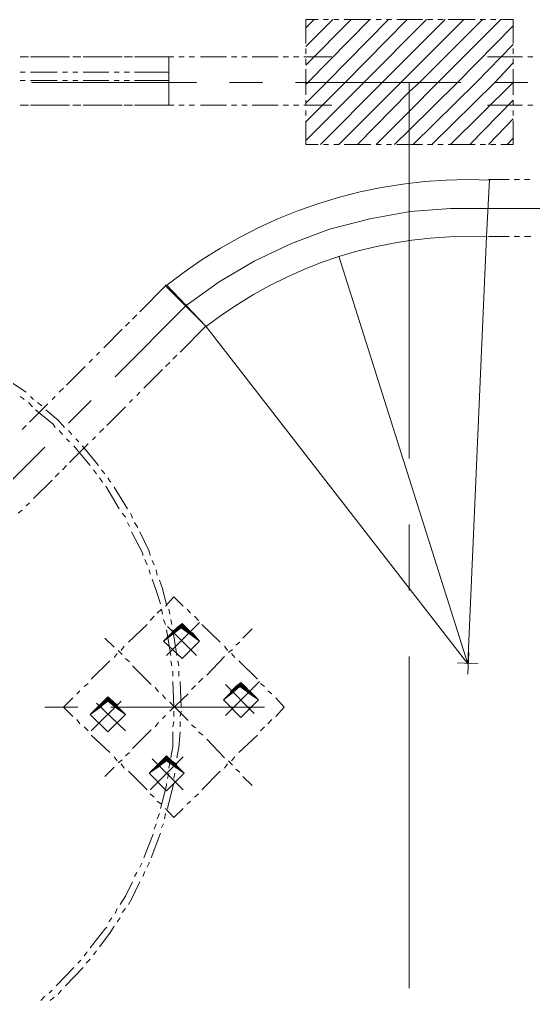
# Model space of a CAD drawing. Header units: millimetres. Extents: x 29 to 95071, y 20 to 67221.
# Drawn here: x 48155 to 50623, y 47776 to 52485 of the extents above; entities that cross this region are included whole.
import ezdxf

# ---------------------------------------------------------------- set-up
doc = ezdxf.new("R2010")
doc.units = ezdxf.units.MM

msp = doc.modelspace()

# ---------------------------------------------------------------- hatches: boundary and pattern name
h = msp.add_hatch(color=7)
h.dxf.hatch_style = 2
h.paths.add_polyline_path([(48935.3, 49585.2), (48955.1, 49565.4), (48910.5, 49565.4)])
h = msp.add_hatch(color=7)
h.dxf.hatch_style = 2
h.paths.add_polyline_path([(48885.7, 49540.6), (48895.7, 49540.6), (48846.1, 49500.9)])
h = msp.add_hatch(color=7)
h.paths.add_polyline_path([(48905.6, 49545.5), (48890.7, 49545.5), (48895.7, 49540.6)])
h.paths.add_polyline_path([(48890.7, 49545.5), (48895.7, 49540.6), (48885.7, 49540.6)])
h = msp.add_hatch(color=7)
h.paths.add_polyline_path([(48930.3, 49565.4), (48910.5, 49565.4), (48905.6, 49545.5)])
h.paths.add_polyline_path([(48910.5, 49565.4), (48905.6, 49545.5), (48890.7, 49545.5)])
h = msp.add_hatch(color=7)
h.paths.add_polyline_path([(48955.1, 49565.4), (48930.3, 49565.4), (48975, 49545.5)])
h.paths.add_polyline_path([(48930.3, 49565.4), (48975, 49545.5), (48960.1, 49545.5)])
h = msp.add_hatch(color=7)
h.paths.add_polyline_path([(48975, 49545.5), (48960.1, 49545.5), (48970, 49540.6)])
h.paths.add_polyline_path([(48960.1, 49545.5), (48970, 49540.6)])
h = msp.add_hatch(color=7)
h.dxf.hatch_style = 2
h.paths.add_polyline_path([(48975, 49545.5), (48979.9, 49540.6), (48970, 49540.6)])
h = msp.add_hatch(color=7)
h.paths.add_polyline_path([(48979.9, 49540.6), (48984.9, 49540.6), (48970, 49540.6)])
h.paths.add_polyline_path([(48984.9, 49540.6), (48970, 49540.6)])
h.paths.add_polyline_path([(48970, 49540.6), (48984.9, 49540.6), (49019.6, 49500.9)])
h = msp.add_hatch(color=7)
h.dxf.hatch_style = 2
h.paths.add_polyline_path([(49217.8, 49302.7), (49237.7, 49282.8), (49193, 49282.8)])
h = msp.add_hatch(color=7)
h.paths.add_polyline_path([(49188.1, 49263), (49173.2, 49263), (49178.2, 49258.1)])
h.paths.add_polyline_path([(49173.2, 49263), (49178.2, 49258.1), (49168.3, 49258.1)])
h = msp.add_hatch(color=7)
h.paths.add_polyline_path([(49178.2, 49258.1), (49168.3, 49258.1), (49178.2, 49253.1)])
h.paths.add_polyline_path([(49168.3, 49258.1), (49178.2, 49253.1), (49168.3, 49253.1)])
h = msp.add_hatch(color=7)
h.paths.add_polyline_path([(49212.9, 49282.8), (49193, 49282.8), (49188.1, 49263)])
h.paths.add_polyline_path([(49193, 49282.8), (49188.1, 49263), (49173.2, 49263)])
h = msp.add_hatch(color=7)
h.paths.add_polyline_path([(49237.7, 49282.8), (49212.9, 49282.8), (49257.5, 49263)])
h.paths.add_polyline_path([(49212.9, 49282.8), (49257.5, 49263), (49242.6, 49263)])
h = msp.add_hatch(color=7)
h.paths.add_polyline_path([(49252.5, 49258.1), (49242.6, 49263)])
h.paths.add_polyline_path([(49252.5, 49258.1), (49242.6, 49263), (49257.5, 49263)])
h = msp.add_hatch(color=7)
h.dxf.hatch_style = 2
h.paths.add_polyline_path([(49257.5, 49263), (49262.4, 49258.1), (49252.5, 49258.1)])
h = msp.add_hatch(color=7)
h.paths.add_polyline_path([(49252.5, 49258.1), (49252.5, 49253.1), (49267.4, 49253.1)])
h.paths.add_polyline_path([(49252.5, 49253.1), (49267.4, 49253.1), (49302.1, 49218.4)])
h = msp.add_hatch(color=7)
h.dxf.hatch_style = 2
h.paths.add_polyline_path([(49252.5, 49258.1), (49262.4, 49258.1), (49267.4, 49253.1)])
h = msp.add_hatch(color=7)
h.paths.add_polyline_path([(48578.4, 49213.4), (48558.6, 49213.4), (48553.7, 49193.6)])
h.paths.add_polyline_path([(48558.6, 49213.4), (48553.7, 49193.6), (48538.8, 49193.6)])
h = msp.add_hatch(color=7)
h.dxf.hatch_style = 2
h.paths.add_polyline_path([(48578.4, 49233.3), (48603.2, 49213.4), (48558.6, 49213.4)])
h = msp.add_hatch(color=7)
h.paths.add_polyline_path([(48603.2, 49213.4), (48578.4, 49213.4), (48623, 49193.6)])
h.paths.add_polyline_path([(48578.4, 49213.4), (48623, 49193.6), (48603.2, 49193.6)])
h = msp.add_hatch(color=7)
h.dxf.hatch_style = 2
h.paths.add_polyline_path([(49168.3, 49253.1), (49178.2, 49253.1), (49133.6, 49218.4)])
h = msp.add_hatch(color=7)
h.dxf.hatch_style = 2
h.paths.add_polyline_path([(48528.9, 49183.7), (48543.7, 49183.7), (48494.2, 49149)])
h = msp.add_hatch(color=7)
h.paths.add_polyline_path([(48553.7, 49193.6), (48538.8, 49193.6), (48543.7, 49183.7)])
h.paths.add_polyline_path([(48538.8, 49193.6), (48543.7, 49183.7), (48528.9, 49183.7)])
h = msp.add_hatch(color=7)
h.paths.add_polyline_path([(48618.1, 49183.7), (48613.1, 49183.7)])
h.paths.add_polyline_path([(48618.1, 49183.7), (48613.1, 49183.7), (48603.2, 49193.6)])
h = msp.add_hatch(color=7)
h.dxf.hatch_style = 2
h.paths.add_polyline_path([(48603.2, 49193.6), (48623, 49193.6), (48618.1, 49183.7)])
h = msp.add_hatch(color=7)
h.paths.add_polyline_path([(48618.1, 49183.7), (48613.1, 49183.7), (48628, 49183.7)])
h.paths.add_polyline_path([(48613.1, 49183.7), (48628, 49183.7), (48662.7, 49149)])
h = msp.add_hatch(color=7)
h.dxf.hatch_style = 2
h.paths.add_polyline_path([(48623, 49193.6), (48628, 49183.7), (48618.1, 49183.7)])
h = msp.add_hatch(color=7)
h.paths.add_polyline_path([(48861, 48926), (48841.1, 48926), (48836.2, 48911.1)])
h.paths.add_polyline_path([(48841.1, 48926), (48836.2, 48911.1), (48821.3, 48911.1)])
h = msp.add_hatch(color=7)
h.dxf.hatch_style = 2
h.paths.add_polyline_path([(48861, 48950.7), (48885.7, 48926), (48841.1, 48926)])
h = msp.add_hatch(color=7)
h.paths.add_polyline_path([(48885.7, 48926), (48861, 48926), (48905.6, 48911.1)])
h.paths.add_polyline_path([(48861, 48926), (48905.6, 48911.1), (48890.7, 48911.1)])
h = msp.add_hatch(color=7)
h.dxf.hatch_style = 2
h.paths.add_polyline_path([(48811.4, 48901.2), (48826.3, 48901.2), (48776.7, 48866.5)])
h = msp.add_hatch(color=7)
h.paths.add_polyline_path([(48836.2, 48911.1), (48821.3, 48911.1), (48826.3, 48901.2)])
h.paths.add_polyline_path([(48821.3, 48911.1), (48826.3, 48901.2), (48811.4, 48901.2)])
h = msp.add_hatch(color=7)
h.paths.add_polyline_path([(48900.6, 48901.2), (48895.7, 48901.2)])
h.paths.add_polyline_path([(48900.6, 48901.2), (48895.7, 48901.2), (48890.7, 48911.1)])
h = msp.add_hatch(color=7)
h.dxf.hatch_style = 2
h.paths.add_polyline_path([(48890.7, 48911.1), (48905.6, 48911.1), (48900.6, 48901.2)])
h = msp.add_hatch(color=7)
h.paths.add_polyline_path([(48900.6, 48901.2), (48895.7, 48901.2), (48910.5, 48901.2)])
h.paths.add_polyline_path([(48895.7, 48901.2), (48910.5, 48901.2), (48945.2, 48866.5)])
h = msp.add_hatch(color=7)
h.dxf.hatch_style = 2
h.paths.add_polyline_path([(48905.6, 48911.1), (48910.5, 48901.2), (48900.6, 48901.2)])

# ---------------------------------------------------------------- linework, layer by layer
at = {"color": 7, "lineweight": 0}
for points in [[(49589.6, 52484.8), (49530.1, 52484.8), (49530.1, 52370.8)], [(49530.1, 52445.1), (49569.7, 52484.8)], [(49530.1, 52355.9), (49659, 52484.8)], [(49530.1, 52266.7), (49748.2, 52484.8)], [(49530.1, 52172.5), (49540, 52182.4), (49837.4, 52484.8)], [(49530.1, 52083.3), (49629.2, 52182.4), (49926.6, 52484.8)], [(49530.1, 51994.1), (49718.4, 52182.4), (50015.8, 52484.8)], [(49530.1, 51904.8), (49807.7, 52182.4), (50110, 52484.8)], [(49599.5, 51885), (49896.9, 52182.4), (50199.2, 52484.8)], [(49639.1, 52484.8), (49614.4, 52484.8)], [(49688.7, 52484.8), (49663.9, 52484.8)], [(49688.7, 51885), (49986.1, 52182.4), (50288.4, 52484.8)], [(49842.4, 52484.8), (49713.5, 52484.8)], [(49777.9, 51885), (50025.7, 52137.8), (50075.3, 52182.4), (50377.7, 52484.8)], [(49891.9, 52484.8), (49867.1, 52484.8)], [(49867.1, 51885), (50025.7, 52043.6), (50164.5, 52182.4), (50466.9, 52484.8)], [(49941.5, 52484.8), (49916.7, 52484.8)], [(50090.2, 52484.8), (49966.3, 52484.8)], [(50139.7, 52484.8), (50115, 52484.8)], [(50189.3, 52484.8), (50164.5, 52484.8)], [(50343, 52484.8), (50214.1, 52484.8)], [(50392.5, 52484.8), (50367.7, 52484.8)], [(50442.1, 52484.8), (50417.3, 52484.8)], [(50526.4, 52370.8), (50526.4, 52484.8), (50466.9, 52484.8)], [(49956.4, 51885), (50025.7, 51954.4), (50258.7, 52182.4), (50526.4, 52455)], [(50045.6, 51885), (50347.9, 52182.4), (50526.4, 52365.8)], [(49530.1, 52346), (49530.1, 52321.2)], [(50526.4, 52321.2), (50526.4, 52346)], [(48181.9, 52306.3), (48157.1, 52306.3)], [(48196.8, 52306.3), (48172, 52306.3)], [(48335.6, 52306.3), (48206.7, 52306.3)], [(48246.3, 52306.3), (48221.6, 52306.3)], [(48395, 52306.3), (48271.1, 52306.3)], [(48385.1, 52306.3), (48360.3, 52306.3)], [(48434.7, 52306.3), (48409.9, 52306.3)], [(48449.6, 52306.3), (48419.8, 52306.3)], [(48583.4, 52306.3), (48459.5, 52306.3)], [(48499.1, 52306.3), (48474.3, 52306.3)], [(48647.8, 52306.3), (48523.9, 52306.3)], [(48633, 52306.3), (48608.2, 52306.3)], [(48682.5, 52306.3), (48657.7, 52306.3)], [(48697.4, 52306.3), (48672.6, 52306.3)], [(48870.9, 52306.3), (48707.3, 52306.3)], [(48747, 52306.3), (48722.2, 52306.3)], [(48895.7, 52306.3), (48771.7, 52306.3)], [(48870.9, 52306.3), (48870.9, 52073.4)], [(48945.2, 52306.3), (48920.4, 52306.3)], [(48994.8, 52306.3), (48970, 52306.3)], [(49148.4, 52306.3), (49024.5, 52306.3)], [(49198, 52306.3), (49173.2, 52306.3)], [(49247.6, 52306.3), (49222.8, 52306.3)], [(49396.3, 52306.3), (49272.3, 52306.3)], [(49445.8, 52306.3), (49421, 52306.3)], [(49495.4, 52306.3), (49470.6, 52306.3)], [(49654, 52306.3), (49520.2, 52306.3)], [(49530.1, 52296.4), (49530.1, 52271.6)], [(50134.8, 51885), (50437.1, 52182.4), (50526.4, 52276.6)], [(50402.4, 52306.3), (50571, 52306.3)], [(50526.4, 52271.6), (50526.4, 52296.4)], [(50595.7, 52306.3), (50620.5, 52306.3)], [(48181.9, 52232), (48157.1, 52232)], [(48335.6, 52232), (48206.7, 52232)], [(48385.1, 52232), (48360.3, 52232)], [(48434.7, 52232), (48409.9, 52232)], [(48583.4, 52232), (48459.5, 52232)], [(48633, 52232), (48608.2, 52232)], [(48682.5, 52232), (48657.7, 52232)], [(48870.9, 52232), (48707.3, 52232)], [(49530.1, 52246.8), (49530.1, 52122.9)], [(50526.4, 52122.9), (50526.4, 52246.8)], [(48181.9, 52192.3), (48157.1, 52192.3)], [(48335.6, 52192.3), (48206.7, 52192.3)], [(48211.6, 52182.4), (49004.7, 52182.4)], [(48385.1, 52192.3), (48360.3, 52192.3)], [(48434.7, 52192.3), (48409.9, 52192.3)], [(48583.4, 52192.3), (48459.5, 52192.3)], [(48633, 52192.3), (48608.2, 52192.3)], [(48682.5, 52192.3), (48657.7, 52192.3)], [(48870.9, 52192.3), (48707.3, 52192.3)], [(49163.3, 52182.4), (49321.9, 52182.4)], [(49480.5, 52182.4), (50273.6, 52182.4)], [(50025.7, 50378.2), (50025.7, 52182.4)], [(50224, 51885), (50526.4, 52182.4), (50526.4, 52187.4)], [(50437.1, 52182.4), (50595.7, 52182.4)], [(49530.1, 52098.1), (49530.1, 52073.4)], [(50318.2, 51885), (50526.4, 52098.1)], [(50526.4, 52073.4), (50526.4, 52098.1)], [(48181.9, 52073.4), (48157.1, 52073.4)], [(48196.8, 52073.4), (48172, 52073.4)], [(48335.6, 52073.4), (48206.7, 52073.4)], [(48246.3, 52073.4), (48221.6, 52073.4)], [(48395, 52073.4), (48271.1, 52073.4)], [(48385.1, 52073.4), (48360.3, 52073.4)], [(48434.7, 52073.4), (48409.9, 52073.4)], [(48449.6, 52073.4), (48419.8, 52073.4)], [(48583.4, 52073.4), (48459.5, 52073.4)], [(48499.1, 52073.4), (48474.3, 52073.4)], [(48647.8, 52073.4), (48523.9, 52073.4)], [(48633, 52073.4), (48608.2, 52073.4)], [(48682.5, 52073.4), (48657.7, 52073.4)], [(48697.4, 52073.4), (48672.6, 52073.4)], [(48870.9, 52073.4), (48707.3, 52073.4)], [(48747, 52073.4), (48722.2, 52073.4)], [(48895.7, 52073.4), (48771.7, 52073.4)], [(48945.2, 52073.4), (48920.4, 52073.4)], [(48994.8, 52073.4), (48970, 52073.4)], [(49148.4, 52073.4), (49024.5, 52073.4)], [(49198, 52073.4), (49173.2, 52073.4)], [(49247.6, 52073.4), (49222.8, 52073.4)], [(49396.3, 52073.4), (49272.3, 52073.4)], [(49445.8, 52073.4), (49421, 52073.4)], [(49495.4, 52073.4), (49470.6, 52073.4)], [(49654, 52073.4), (49520.2, 52073.4)], [(49530.1, 52048.6), (49530.1, 52023.8)], [(50402.4, 52073.4), (50571, 52073.4)], [(50526.4, 52023.8), (50526.4, 52048.6)], [(50595.7, 52073.4), (50620.5, 52073.4)], [(49530.1, 51999), (49530.1, 51885), (49589.6, 51885)], [(50407.4, 51885), (50526.4, 52008.9)], [(50526.4, 51885), (50526.4, 51999)], [(50496.6, 51885), (50526.4, 51914.8)], [(49614.4, 51885), (49639.1, 51885)], [(49663.9, 51885), (49688.7, 51885)], [(49713.5, 51885), (49842.4, 51885)], [(49867.1, 51885), (49891.9, 51885)], [(49916.7, 51885), (49941.5, 51885)], [(49966.3, 51885), (50090.2, 51885)], [(50115, 51885), (50139.7, 51885)], [(50164.5, 51885), (50189.3, 51885)], [(50214.1, 51885), (50343, 51885)], [(50367.7, 51885), (50392.5, 51885)], [(50417.3, 51885), (50442.1, 51885)], [(50466.9, 51885), (50526.4, 51885)], [(50413.1, 51714.2), (50308.1, 51716.5), (50203.4, 51714), (50099.2, 51706.9), (49995.8, 51695), (49893.1, 51678.6), (49791.5, 51657.7), (49691, 51632.3), (49591.7, 51602.4), (49493.9, 51568.1), (49397.7, 51529.5), (49303.2, 51486.6), (49210.6, 51439.4), (49120.1, 51388), (49031.7, 51332.5), (48945.6, 51272.8), (48862, 51209.2)], [(50412.4, 51716.5), (50397.5, 51443.9)], [(50407.4, 51716.5), (50506.5, 51716.5)], [(50531.3, 51716.5), (50556.1, 51716.5)], [(50580.9, 51716.5), (50605.7, 51716.5)], [(48955.1, 51111.8), (49113.7, 51225.8), (49282.3, 51324.9), (49460.7, 51409.2), (49644.1, 51478.6), (49837.4, 51528.1), (50030.7, 51562.8), (50224, 51577.7), (50422.3, 51577.7)], [(50407.4, 51577.7), (51031.9, 51577.7)], [(50397.5, 51443.9), (50308.3, 49391.9), (49049.3, 51012.7)], [(50401.1, 51441.9), (50310.1, 51443.9), (50219.3, 51441.9), (50129.1, 51435.8), (50039.3, 51425.8), (49950.3, 51412), (49862.1, 51394.2), (49774.9, 51372.6), (49688.7, 51347.2), (49603.7, 51318.1), (49520, 51285.2), (49437.8, 51248.7), (49357.2, 51208.5), (49278.2, 51164.8), (49201.1, 51117.5), (49125.9, 51066.7), (49052.8, 51012.4)], [(50407.4, 51443.9), (50506.5, 51443.9)], [(50531.3, 51443.9), (50556.1, 51443.9)], [(50580.9, 51443.9), (50610.6, 51443.9)], [(49688.7, 51349.7), (50308.3, 49391.9)], [(48732.1, 51082.1), (48856, 51206)], [(48856, 51210.9), (48856, 51206)], [(48856, 51206), (49049.3, 51012.7)], [(48861, 51210.9), (49049.3, 51012.7)], [(48613.1, 50769.8), (48960.1, 51116.8)], [(48697.4, 51047.4), (48717.2, 51067.2)], [(48558.6, 50908.6), (48647.8, 50997.8)], [(48662.7, 51012.7), (48682.5, 51032.5)], [(48925.4, 50888.8), (49049.3, 51012.7)], [(48523.9, 50873.9), (48538.8, 50888.8)], [(48890.7, 50854.1), (48910.5, 50873.9)], [(48380.2, 50730.1), (48469.4, 50819.4)], [(48489.2, 50839.2), (48504.1, 50854.1)], [(48856, 50819.4), (48875.8, 50839.2)], [(48186.9, 50695.4), (48082.8, 50764.8)], [(48751.9, 50715.3), (48841.1, 50804.5)], [(48345.5, 50695.4), (48365.3, 50715.3)], [(48177, 50660.8), (48172, 50665.7), (48157.1, 50675.6)], [(48221.6, 50660.8), (48206.7, 50675.6)], [(48310.8, 50660.8), (48325.6, 50675.6)], [(48717.2, 50680.6), (48732.1, 50695.4)], [(48216.6, 50626.1), (48196.8, 50645.9)], [(48201.7, 50551.7), (48291, 50640.9)], [(48261.2, 50631), (48241.4, 50645.9)], [(48390.1, 50546.8), (48499.1, 50655.8)], [(48573.5, 50536.8), (48662.7, 50626.1)], [(48682.5, 50645.9), (48697.4, 50660.8)], [(48325.6, 50526.9), (48315.7, 50541.8), (48231.5, 50611.2)], [(48370.3, 50526.9), (48340.5, 50561.6), (48281, 50611.2)], [(48167, 50517), (48186.9, 50536.8)], [(48360.3, 50492.2), (48345.5, 50512.1)], [(48405, 50492.2), (48390.1, 50512.1)], [(48504.1, 50467.4), (48519, 50482.3)], [(48538.8, 50502.1), (48558.6, 50522)], [(47716, 49872.7), (48276.1, 50432.8)], [(48395, 50457.5), (48380.2, 50472.4)], [(48395, 50358.4), (48484.3, 50447.6)], [(48494.2, 50343.5), (48444.6, 50403), (48414.9, 50437.7)], [(48439.6, 50457.5), (48424.8, 50472.4)], [(48533.8, 50343.5), (48469.4, 50422.8), (48454.5, 50437.7)], [(48360.3, 50323.7), (48380.2, 50343.5)], [(48325.6, 50289), (48345.5, 50308.8)], [(48523.9, 50303.9), (48509, 50323.7)], [(48563.6, 50303.9), (48548.7, 50323.7)], [(48221.6, 50184.9), (48310.8, 50274.1)], [(48553.7, 50264.2), (48538.8, 50284.1)], [(48633, 50135.4), (48568.5, 50244.4)], [(48593.3, 50264.2), (48588.3, 50269.2), (48578.4, 50284.1)], [(48672.6, 50135.4), (48608.2, 50239.4)], [(48186.9, 50150.2), (48201.7, 50165.1)], [(48147.2, 50115.5), (48167, 50130.4)], [(48662.7, 50095.7), (48647.8, 50115.5)], [(48697.4, 50090.8), (48692.4, 50105.6), (48687.5, 50115.5)], [(48682.5, 50051.1), (48672.6, 50070.9)], [(48722.2, 50046.1), (48707.3, 50070.9)], [(50025.7, 49743.8), (50025.7, 50061)], [(48747, 49912.3), (48747, 49922.2), (48692.4, 50026.3)], [(48781.7, 49912.3), (48776.7, 49932.1), (48732.1, 50026.3)], [(48766.8, 49867.7), (48756.9, 49892.5)], [(48801.5, 49867.7), (48791.6, 49887.5)], [(48781.7, 49823.1), (48776.7, 49842.9)], [(48816.3, 49818.1), (48811.4, 49842.9)], [(48831.2, 49679.4), (48811.4, 49743.8), (48791.6, 49798.3)], [(48861, 49674.4), (48841.1, 49753.7), (48826.3, 49793.4)], [(48856, 49669.4), (48895.7, 49714.1)], [(48895.7, 49714.1), (48940.3, 49669.4)], [(48816.3, 49634.7), (48836.2, 49654.6)], [(48841.1, 49629.8), (48836.2, 49654.6)], [(48875.8, 49629.8), (48870.9, 49654.6)], [(48960.1, 49654.6), (48975, 49634.7)], [(48781.7, 49600.1), (48801.5, 49619.9)], [(48856, 49580.2), (48846.1, 49605)], [(48935.3, 49585.2), (48846.1, 49500.9), (48930.3, 49565.4)], [(49019.6, 49590.1), (48861, 49431.5)], [(48885.7, 49580.2), (48880.8, 49605)], [(49019.6, 49500.9), (48935.3, 49585.2)], [(48994.8, 49619.9), (49014.6, 49600.1)], [(48677.6, 49496), (48766.8, 49580.2)], [(48880.8, 49431.5), (48861, 49555.4)], [(48865.9, 49570.3), (49004.7, 49431.5)], [(48910.5, 49431.5), (48890.7, 49555.4)], [(48930.3, 49565.4), (49019.6, 49500.9)], [(49029.5, 49580.2), (49118.7, 49496)], [(49227.7, 49515.8), (49272.3, 49560.4)], [(48563.6, 49515.8), (48608.2, 49471.2)], [(48935.3, 49416.7), (48846.1, 49500.9)], [(49019.6, 49500.9), (48935.3, 49416.7)], [(49193, 49481.1), (49212.9, 49496)], [(48628, 49456.3), (48647.8, 49436.5)], [(48642.9, 49456.3), (48657.7, 49476.1)], [(49138.5, 49476.1), (49153.4, 49456.3)], [(49158.3, 49446.4), (49178.2, 49461.3)], [(50313.2, 49446.4), (50308.3, 49342.3)], [(48499.1, 49317.5), (48588.3, 49406.7)], [(48608.2, 49421.6), (48623, 49441.4)], [(48662.7, 49416.7), (48682.5, 49401.8)], [(48885.7, 49382), (48880.8, 49406.7)], [(48920.4, 49382), (48915.5, 49406.7)], [(49054.3, 49337.4), (49138.5, 49426.6)], [(49173.2, 49441.4), (49188.1, 49421.6)], [(49207.9, 49406.7), (49297.1, 49317.5)], [(50025.7, 47835.5), (50025.7, 49426.6)], [(50357.8, 49391.9), (50258.7, 49396.8)], [(48697.4, 49382), (48786.6, 49292.7)], [(48890.7, 49332.4), (48890.7, 49357.2)], [(48920.4, 49332.4), (48920.4, 49357.2)], [(48895.7, 49183.7), (48890.7, 49307.6)], [(48930.3, 49183.7), (48925.4, 49307.6)], [(49014.6, 49302.7), (49034.4, 49322.5)], [(49217.8, 49302.7), (49133.6, 49218.4), (49212.9, 49282.8)], [(49307, 49307.6), (49143.5, 49144.1)], [(49212.9, 49282.8), (49302.1, 49218.4), (49217.8, 49302.7)], [(48429.7, 49248.1), (48444.6, 49263)], [(48464.4, 49282.8), (48484.3, 49297.7)], [(48806.4, 49277.9), (48821.3, 49258.1)], [(48979.9, 49268), (48999.7, 49287.8)], [(49282.3, 49154), (49143.5, 49292.7)], [(49312, 49297.7), (49331.8, 49282.8)], [(49346.7, 49263), (49366.5, 49248.1)], [(48365.3, 49183.7), (48409.9, 49228.3)], [(48642.9, 49213.4), (48499.1, 49069.7)], [(48841.1, 49243.2), (48856, 49223.4)], [(48875.8, 49163.9), (48965, 49248.1)], [(48875.8, 49208.5), (48965, 49119.3)], [(49217.8, 49134.1), (49133.6, 49218.4)], [(49302.1, 49218.4), (49217.8, 49134.1)], [(49386.3, 49228.3), (49426, 49183.7)], [(48434.7, 49183.7), (48276.1, 49183.7)], [(48365.3, 49183.7), (48409.9, 49139.1)], [(48662.7, 49069.7), (48523.9, 49203.5)], [(49331.8, 49183.7), (48593.3, 49183.7)], [(48895.7, 49139.1), (48895.7, 49163.9)], [(48925.4, 49139.1), (48930.3, 49163.9)], [(49386.3, 49139.1), (49426, 49183.7)], [(48429.7, 49124.2), (48444.6, 49104.4)], [(48578.4, 49064.7), (48494.2, 49149)], [(48662.7, 49149), (48578.4, 49064.7)], [(48841.1, 49129.2), (48856, 49144.1)], [(48890.7, 49089.5), (48895.7, 49114.3)], [(48925.4, 49089.5), (48925.4, 49114.3)], [(49346.7, 49104.4), (49366.5, 49124.2)], [(48464.4, 49089.5), (48484.3, 49069.7)], [(48697.4, 48985.4), (48786.6, 49074.7)], [(48806.4, 49089.5), (48821.3, 49109.4)], [(48979.9, 49099.4), (48999.7, 49084.6)], [(49312, 49069.7), (49331.8, 49089.5)], [(48499.1, 49049.9), (48588.3, 48965.6)], [(48880.8, 48940.8), (48890.7, 48995.4), (48890.7, 49064.7)], [(48910.5, 48940.8), (48920.4, 48990.4), (48925.4, 49064.7)], [(49014.6, 49064.7), (49034.4, 49049.9)], [(49054.3, 49030.1), (49138.5, 48940.8)], [(49207.9, 48965.6), (49297.1, 49049.9)], [(48608.2, 48945.8), (48623, 48926)], [(48628, 48916), (48647.8, 48930.9)], [(48662.7, 48950.7), (48682.5, 48965.6)], [(48861, 48950.7), (48776.7, 48866.5), (48861, 48926)], [(48940.3, 48945.8), (48781.7, 48787.2)], [(48940.3, 48787.2), (48791.6, 48935.9)], [(48861, 48926), (48945.2, 48866.5), (48861, 48950.7)], [(49158.3, 48926), (49178.2, 48906.1)], [(49173.2, 48926), (49188.1, 48945.8)], [(48563.6, 48851.6), (48608.2, 48896.2)], [(48642.9, 48911.1), (48657.7, 48891.3)], [(48870.9, 48891.3), (48875.8, 48916)], [(48905.6, 48891.3), (48910.5, 48916)], [(49138.5, 48891.3), (49153.4, 48911.1)], [(49193, 48886.3), (49212.9, 48871.4)], [(48677.6, 48876.4), (48766.8, 48787.2)], [(48861, 48782.2), (48776.7, 48866.5)], [(48945.2, 48866.5), (48861, 48782.2)], [(48865.9, 48841.7), (48870.9, 48866.5)], [(48895.7, 48841.7), (48900.6, 48866.5)], [(49029.5, 48787.2), (49118.7, 48876.4)], [(49227.7, 48851.6), (49272.3, 48807)], [(48831.2, 48698), (48861, 48807), (48861, 48816.9)], [(48865.9, 48698), (48890.7, 48802), (48895.7, 48816.9)], [(48781.7, 48767.4), (48801.5, 48752.5)], [(48994.8, 48752.5), (49014.6, 48767.4)], [(48816.3, 48732.7), (48836.2, 48717.8)], [(48856, 48698), (48895.7, 48653.4)], [(48895.7, 48653.4), (48940.3, 48698)], [(48960.1, 48717.8), (48975, 48732.7)], [(48816.3, 48648.4), (48826.3, 48673.2)], [(48851, 48648.4), (48856, 48673.2)], [(48801.5, 48598.8), (48811.4, 48623.6)], [(48836.2, 48603.8), (48841.1, 48613.7), (48846.1, 48623.6)], [(48751.9, 48460), (48796.5, 48574)], [(48786.6, 48460), (48831.2, 48579)], [(48732.1, 48415.4), (48742, 48435.3)], [(48766.8, 48415.4), (48776.7, 48435.3), (48776.7, 48440.2)], [(48707.3, 48370.8), (48717.2, 48390.7)], [(48747, 48370.8), (48756.9, 48395.6)], [(48637.9, 48237), (48662.7, 48276.7), (48697.4, 48346)], [(48677.6, 48237), (48692.4, 48261.8), (48732.1, 48346)], [(48583.4, 48152.7), (48598.3, 48172.6)], [(48613.1, 48192.4), (48623, 48217.2)], [(48623, 48152.7), (48637.9, 48172.6)], [(48647.8, 48197.4), (48662.7, 48217.2)], [(48494.2, 48028.8), (48563.6, 48118), (48573.5, 48128)], [(48538.8, 48033.8), (48588.3, 48098.2), (48608.2, 48132.9)], [(48464.4, 47989.2), (48479.3, 48009)], [(48509, 47994.1), (48523.9, 48014)], [(48434.7, 47954.5), (48444.6, 47964.4), (48449.6, 47969.3)], [(48474.3, 47954.5), (48494.2, 47974.3)], [(48330.6, 47845.4), (48414.9, 47934.7)], [(48375.2, 47845.4), (48459.5, 47934.7)], [(48256.3, 47776), (48276.1, 47795.9)], [(48295.9, 47810.7), (48310.8, 47825.6)], [(48340.5, 47805.8), (48355.4, 47825.6)], [(48300.9, 47776), (48320.7, 47790.9)]]:
    msp.add_lwpolyline(points, dxfattribs=at)
for points in [[(48935.3, 49585.2), (48955.1, 49565.4), (48910.5, 49565.4)], [(48885.7, 49540.6), (48895.7, 49540.6), (48846.1, 49500.9)], [(48890.7, 49545.5), (48895.7, 49540.6), (48885.7, 49540.6)], [(48885.7, 49540.6), (48895.7, 49540.6)], [(48895.7, 49540.6), (48885.7, 49540.6)], [(48910.5, 49565.4), (48905.6, 49545.5), (48890.7, 49545.5)], [(48905.6, 49545.5), (48890.7, 49545.5), (48895.7, 49540.6)], [(48930.3, 49565.4), (48910.5, 49565.4), (48905.6, 49545.5)], [(48955.1, 49565.4), (48930.3, 49565.4), (48975, 49545.5)], [(48930.3, 49565.4), (48975, 49545.5), (48960.1, 49545.5)], [(48975, 49545.5), (48960.1, 49545.5), (48970, 49540.6)], [(48960.1, 49545.5), (48970, 49540.6)], [(48975, 49545.5), (48979.9, 49540.6), (48970, 49540.6)], [(48979.9, 49540.6), (48984.9, 49540.6), (48970, 49540.6)], [(48984.9, 49540.6), (48970, 49540.6)], [(48970, 49540.6), (48984.9, 49540.6), (49019.6, 49500.9)], [(49217.8, 49302.7), (49237.7, 49282.8), (49193, 49282.8)], [(49173.2, 49263), (49178.2, 49258.1), (49168.3, 49258.1)], [(49178.2, 49258.1), (49168.3, 49258.1), (49178.2, 49253.1)], [(49168.3, 49258.1), (49178.2, 49253.1), (49168.3, 49253.1)], [(49193, 49282.8), (49188.1, 49263), (49173.2, 49263)], [(49188.1, 49263), (49173.2, 49263), (49178.2, 49258.1)], [(49212.9, 49282.8), (49193, 49282.8), (49188.1, 49263)], [(49237.7, 49282.8), (49212.9, 49282.8), (49257.5, 49263)], [(49212.9, 49282.8), (49257.5, 49263), (49242.6, 49263)], [(49252.5, 49258.1), (49242.6, 49263)], [(49252.5, 49258.1), (49242.6, 49263), (49257.5, 49263)], [(49257.5, 49263), (49262.4, 49258.1), (49252.5, 49258.1)], [(49252.5, 49258.1), (49252.5, 49253.1)], [(49252.5, 49258.1), (49252.5, 49253.1), (49267.4, 49253.1)], [(49252.5, 49258.1), (49262.4, 49258.1), (49267.4, 49253.1)], [(48578.4, 49233.3), (48494.2, 49149), (48578.4, 49213.4), (48662.7, 49149)], [(48558.6, 49213.4), (48553.7, 49193.6), (48538.8, 49193.6)], [(48578.4, 49213.4), (48558.6, 49213.4), (48553.7, 49193.6)], [(48578.4, 49233.3), (48603.2, 49213.4), (48558.6, 49213.4)], [(48603.2, 49213.4), (48578.4, 49213.4), (48623, 49193.6)], [(48578.4, 49213.4), (48623, 49193.6), (48603.2, 49193.6)], [(49168.3, 49253.1), (49178.2, 49253.1), (49133.6, 49218.4)], [(49252.5, 49253.1), (49267.4, 49253.1), (49302.1, 49218.4)], [(48528.9, 49183.7), (48543.7, 49183.7), (48494.2, 49149)], [(48538.8, 49193.6), (48543.7, 49183.7), (48528.9, 49183.7)], [(48528.9, 49183.7), (48543.7, 49183.7)], [(48543.7, 49183.7), (48528.9, 49183.7)], [(48553.7, 49193.6), (48538.8, 49193.6), (48543.7, 49183.7)], [(48618.1, 49183.7), (48613.1, 49183.7), (48603.2, 49193.6)], [(48603.2, 49193.6), (48623, 49193.6), (48618.1, 49183.7)], [(48618.1, 49183.7), (48613.1, 49183.7)], [(48618.1, 49183.7), (48613.1, 49183.7), (48628, 49183.7)], [(48613.1, 49183.7), (48628, 49183.7), (48662.7, 49149)], [(48623, 49193.6), (48628, 49183.7), (48618.1, 49183.7)], [(48618.1, 49183.7), (48628, 49183.7)], [(48841.1, 48926), (48836.2, 48911.1), (48821.3, 48911.1)], [(48861, 48926), (48841.1, 48926), (48836.2, 48911.1)], [(48861, 48950.7), (48885.7, 48926), (48841.1, 48926)], [(48885.7, 48926), (48861, 48926), (48905.6, 48911.1)], [(48861, 48926), (48905.6, 48911.1), (48890.7, 48911.1)], [(48811.4, 48901.2), (48826.3, 48901.2), (48776.7, 48866.5)], [(48821.3, 48911.1), (48826.3, 48901.2), (48811.4, 48901.2)], [(48811.4, 48901.2), (48826.3, 48901.2)], [(48826.3, 48901.2), (48811.4, 48901.2)], [(48836.2, 48911.1), (48821.3, 48911.1), (48826.3, 48901.2)], [(48900.6, 48901.2), (48895.7, 48901.2), (48890.7, 48911.1)], [(48890.7, 48911.1), (48905.6, 48911.1), (48900.6, 48901.2)], [(48900.6, 48901.2), (48895.7, 48901.2)], [(48900.6, 48901.2), (48895.7, 48901.2), (48910.5, 48901.2)], [(48895.7, 48901.2), (48910.5, 48901.2), (48945.2, 48866.5)], [(48905.6, 48911.1), (48910.5, 48901.2), (48900.6, 48901.2)], [(48900.6, 48901.2), (48910.5, 48901.2)]]:
    msp.add_lwpolyline(points, close=True, dxfattribs=at)

doc.saveas('drawing.dxf')
